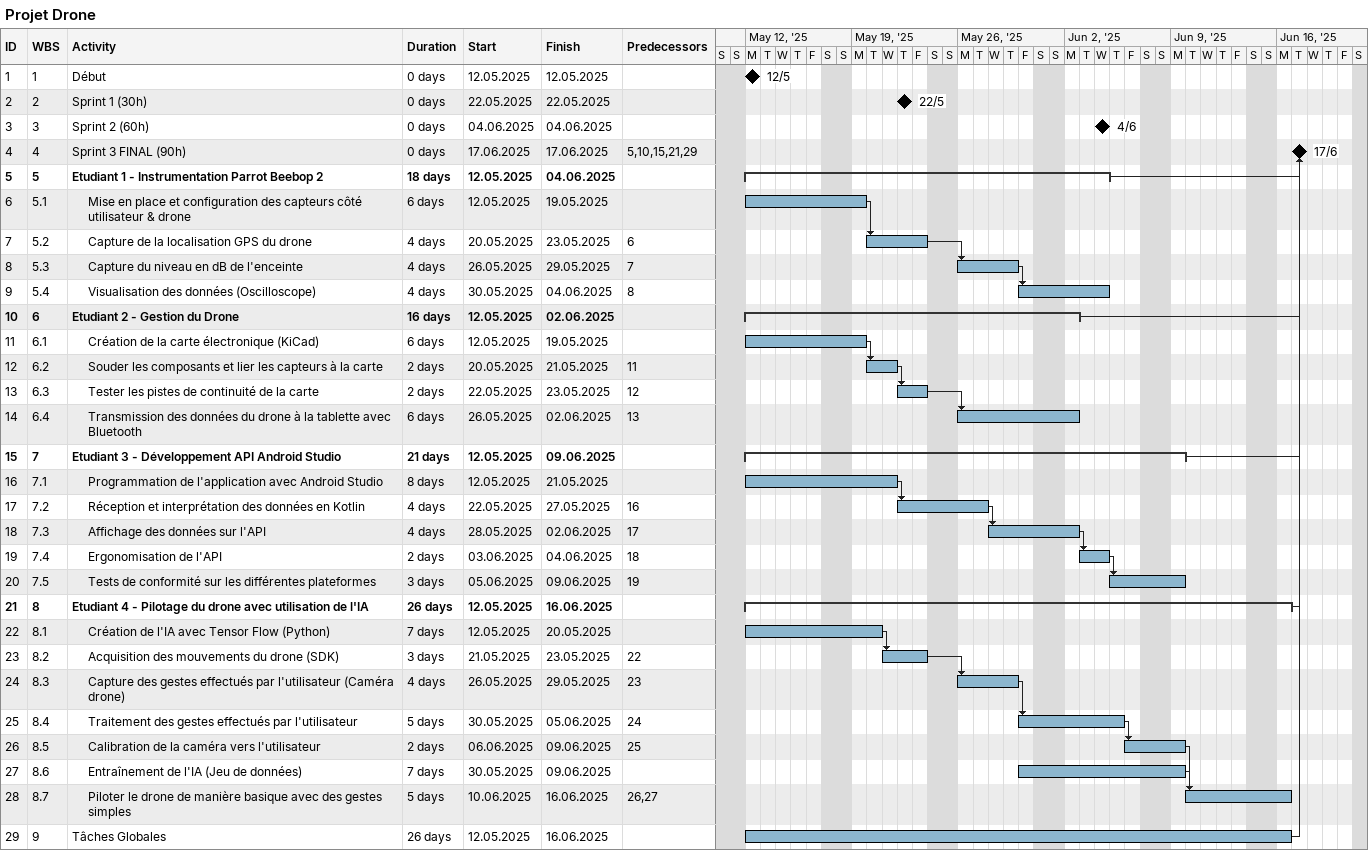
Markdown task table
Projet Drone

| ID | WBS | Task | Duration | Start | Finish | Predecessors |
|---|---|---|---|---|---|---|
| 1 | 1 | Début | 0d | 2025-05-12 | 2025-05-12 |  |
| 2 | 2 | Sprint 1 (30h) | 0d | 2025-05-22 | 2025-05-22 |  |
| 3 | 3 | Sprint 2 (60h) | 0d | 2025-06-04 | 2025-06-04 |  |
| 4 | 4 | Sprint 3 FINAL (90h) | 0d | 2025-06-17 | 2025-06-17 | 5, 10, 15, 21, 29 |
| 5 | 5 | **Etudiant 1 - Instrumentation Parrot Beebop 2** | 18d | 2025-05-12 | 2025-06-04 |  |
| 6 | 5.1 | Mise en place et configuration des capteurs côté utilisateur & drone | 6d | 2025-05-12 | 2025-05-19 |  |
| 7 | 5.2 | Capture de la localisation GPS du drone | 4d | 2025-05-20 | 2025-05-23 | 6 |
| 8 | 5.3 | Capture du niveau en dB de l'enceinte | 4d | 2025-05-26 | 2025-05-29 | 7 |
| 9 | 5.4 | Visualisation des données (Oscilloscope) | 4d | 2025-05-30 | 2025-06-04 | 8 |
| 10 | 6 | **Etudiant 2 - Gestion du Drone** | 16d | 2025-05-12 | 2025-06-02 |  |
| 11 | 6.1 | Création de la carte électronique (KiCad) | 6d | 2025-05-12 | 2025-05-19 |  |
| 12 | 6.2 | Souder les composants et lier les capteurs à la carte | 2d | 2025-05-20 | 2025-05-21 | 11 |
| 13 | 6.3 | Tester les pistes de continuité de la carte | 2d | 2025-05-22 | 2025-05-23 | 12 |
| 14 | 6.4 | Transmission des données du drone à la tablette avec Bluetooth | 6d | 2025-05-26 | 2025-06-02 | 13 |
| 15 | 7 | **Etudiant 3 - Développement API Android Studio** | 21d | 2025-05-12 | 2025-06-09 |  |
| 16 | 7.1 | Programmation de l'application avec Android Studio | 8d | 2025-05-12 | 2025-05-21 |  |
| 17 | 7.2 | Réception et interprétation des données en Kotlin | 4d | 2025-05-22 | 2025-05-27 | 16 |
| 18 | 7.3 | Affichage des données sur l'API | 4d | 2025-05-28 | 2025-06-02 | 17 |
| 19 | 7.4 | Ergonomisation de l'API | 2d | 2025-06-03 | 2025-06-04 | 18 |
| 20 | 7.5 | Tests de conformité sur les différentes plateformes | 3d | 2025-06-05 | 2025-06-09 | 19 |
| 21 | 8 | **Etudiant 4 - Pilotage du drone avec utilisation de l'IA** | 26d | 2025-05-12 | 2025-06-16 |  |
| 22 | 8.1 | Création de l'IA avec Tensor Flow (Python) | 7d | 2025-05-12 | 2025-05-20 |  |
| 23 | 8.2 | Acquisition des mouvements du drone (SDK) | 3d | 2025-05-21 | 2025-05-23 | 22 |
| 24 | 8.3 | Capture des gestes effectués par l'utilisateur (Caméra drone) | 4d | 2025-05-26 | 2025-05-29 | 23 |
| 25 | 8.4 | Traitement des gestes effectués par l'utilisateur | 5d | 2025-05-30 | 2025-06-05 | 24 |
| 26 | 8.5 | Calibration de la caméra vers l'utilisateur | 2d | 2025-06-06 | 2025-06-09 | 25 |
| 27 | 8.6 | Entraînement de l'IA (Jeu de données) | 7d | 2025-05-30 | 2025-06-09 |  |
| 28 | 8.7 | Piloter le drone de manière basique avec des gestes simples | 5d | 2025-06-10 | 2025-06-16 | 26, 27 |
| 29 | 9 | Tâches Globales | 26d | 2025-05-12 | 2025-06-16 |  |
